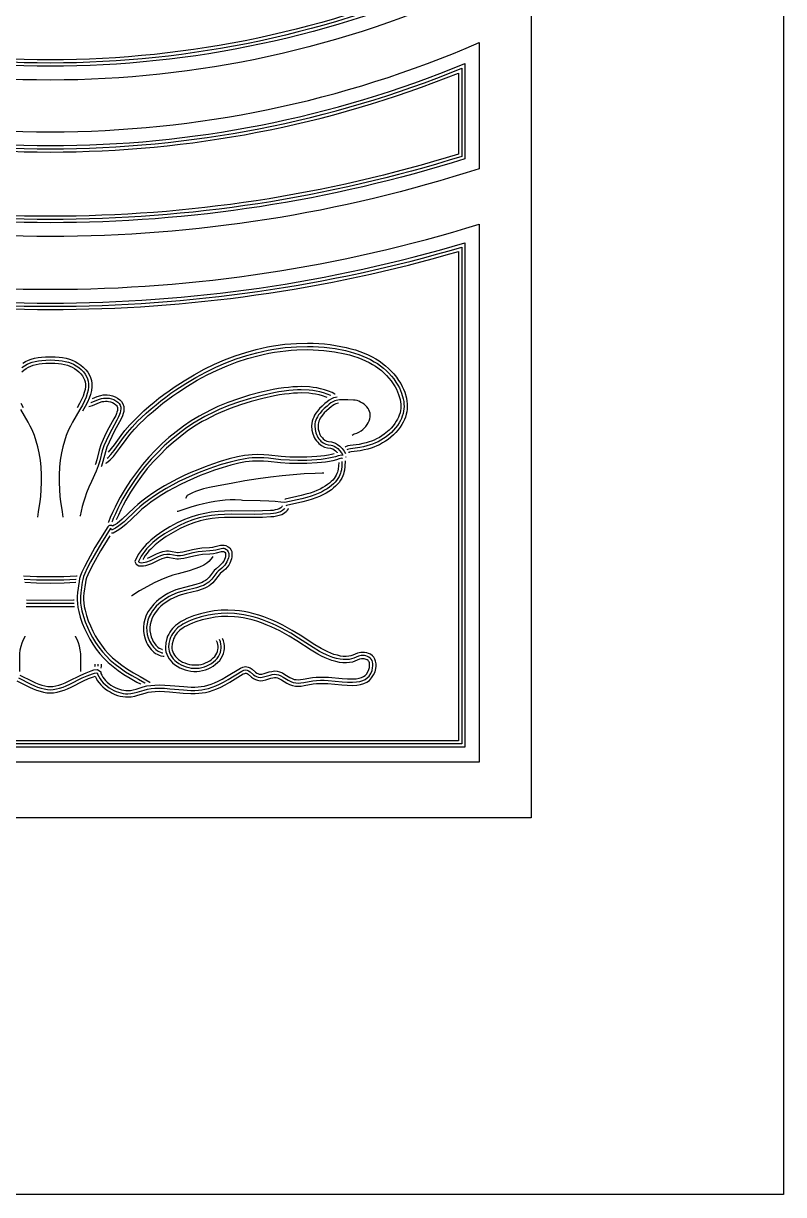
# Model space of a CAD drawing. Header units: millimetres. Extents: x 0 to 915, y 0 to 2130.
# Drawn here: x 441 to 915, y 0 to 731 of the extents above; entities that cross this region are included whole.
import ezdxf

# ---------------------------------------------------------------- set-up
doc = ezdxf.new("R2010")
doc.units = ezdxf.units.MM
doc.layers.add('CUT', color=1, linetype='CONTINUOUS')
doc.layers.add('ENGRAVE', color=5, linetype='CONTINUOUS')

msp = doc.modelspace()

# ---------------------------------------------------------------- linework, layer by layer
at = {"layer": 'CUT'}
msp.add_lwpolyline([(0, 2130.15), (915.15, 2130.15), (915.15, 0), (0, 0)], close=True, dxfattribs=at)
at = {"layer": 'ENGRAVE'}
msp.add_line((641.899, 460.447), (641.819, 459.935), dxfattribs=at)
msp.add_lwpolyline([(157.575, 1895.075), (757.575, 1895.075), (757.575, 235.075), (157.575, 235.075)], close=True, dxfattribs=at)
for points in [[(190.006, 1859.98), (725.144, 1859.98), (725.144, 754.361, -0.2196524), (190.006, 754.361)], [(198.806, 1850.55), (716.344, 1850.55), (716.344, 759.828, -0.2149113), (198.806, 759.828)], [(200.806, 1848.55), (714.344, 1848.55), (714.344, 761.122, -0.2138353), (200.806, 761.122)], [(202.806, 1846.55), (712.344, 1846.55), (712.344, 762.419, -0.2127538), (202.806, 762.419)], [(190.006, 718.969, 0.2080892), (725.144, 718.969), (725.144, 640.226, -0.1579965), (190.006, 640.226)], [(198.806, 705.874, 0.1979023), (716.344, 705.874), (716.344, 646.459, -0.1541538), (198.806, 646.459)], [(200.806, 702.894, 0.1956277), (714.344, 702.894), (714.344, 647.926, -0.1532789), (200.806, 647.926)], [(202.806, 699.928, 0.1933723), (712.344, 699.928), (712.344, 649.396, -0.1524007), (202.806, 649.396)], [(190.006, 605.667, 0.1519425), (725.144, 605.667), (725.144, 269.814), (190.006, 269.814)], [(198.806, 593.977, 0.1452692), (716.344, 593.977), (716.344, 279.275), (198.806, 279.275)], [(200.806, 591.301, 0.143769), (714.344, 591.301), (714.344, 281.275), (200.806, 281.275)], [(202.806, 588.633, 0.1422774), (712.344, 588.633), (712.344, 283.275), (202.806, 283.275)]]:
    msp.add_lwpolyline(points, format="xyb", close=True, dxfattribs=at)
for points in [[(492.218, 456.542), (492.735, 456.715), (494.946, 458.557), (496.904, 460.624), (498.91, 463.052), (500.78, 465.546), (504.953, 471.347), (507.234, 474.421), (510.095, 477.677), (513.508, 481.191), (515.912, 483.595), (518.707, 486.19), (521.72, 488.801), (524.842, 491.42), (527.859, 493.833), (530.881, 496.15), (534.004, 498.467), (537.096, 500.662), (543.137, 504.488), (549.276, 508.211), (555.503, 511.526), (561.636, 514.542), (567.851, 517.249), (574.272, 519.656), (580.69, 521.762), (587.014, 523.469), (590.434, 524.273), (593.933, 525.073), (597.411, 525.669), (604.446, 526.674), (607.923, 526.972), (611.324, 527.173), (618.151, 527.373), (621.519, 527.274), (624.846, 527.073), (628.247, 526.873), (631.613, 526.476), (634.902, 525.978), (641.293, 524.78), (644.177, 523.984), (646.86, 523.289), (649.385, 522.415), (651.87, 521.421), (654.25, 520.429), (656.464, 519.37), (658.62, 518.096), (660.567, 516.928), (664.258, 514.208), (665.901, 512.662), (667.46, 511.2), (668.904, 509.564), (670.336, 507.846), (671.599, 505.902), (672.77, 504.146), (673.603, 502.572), (674.276, 501.033), (674.94, 499.421), (675.899, 496.161), (676.163, 494.754), (676.257, 493.245), (676.35, 491.853), (676.262, 490.629), (676.078, 489.242), (675.808, 487.985), (675.339, 486.484), (674.885, 485.211), (674.252, 483.945), (673.5, 482.63), (672.546, 481.199), (671.502, 479.775), (670.256, 478.337), (669.052, 477.041), (665.969, 474.536), (664.444, 473.488), (662.898, 472.521), (661.195, 471.575), (659.675, 470.91), (658.047, 470.24), (656.501, 469.757), (654.635, 469.167), (652.589, 468.68), (650.357, 468.195), (644.71, 467.489), (643.222, 467.241), (641.802, 466.65), (641.472, 466.518)], [(492.99, 459.53), (493.575, 460.018), (495.406, 461.95), (497.338, 464.289), (499.168, 466.73), (503.338, 472.527), (505.677, 475.679), (508.626, 479.035), (512.083, 482.595), (514.524, 485.035), (517.372, 487.679), (520.422, 490.323), (523.575, 492.967), (526.626, 495.408), (529.677, 497.747), (532.829, 500.086), (535.982, 502.323), (542.083, 506.188), (548.287, 509.95), (554.592, 513.306), (560.795, 516.357), (567.1, 519.103), (573.609, 521.544), (580.117, 523.679), (586.524, 525.408), (589.982, 526.222), (593.541, 527.035), (597.1, 527.645), (604.219, 528.662), (607.778, 528.967), (611.236, 529.171), (618.151, 529.374), (621.609, 529.272), (624.965, 529.069), (628.422, 528.866), (631.88, 528.459), (635.236, 527.95), (641.744, 526.73), (644.694, 525.917), (647.439, 525.205), (650.083, 524.289), (652.626, 523.272), (655.067, 522.256), (657.406, 521.137), (659.643, 519.815), (661.677, 518.595), (665.541, 515.747), (667.27, 514.12), (668.897, 512.595), (670.422, 510.866), (671.948, 509.035), (673.27, 507.001), (674.49, 505.171), (675.406, 503.442), (676.117, 501.815), (676.829, 500.086), (677.846, 496.628), (678.151, 495.001), (678.253, 493.374), (678.355, 491.849), (678.253, 490.425), (678.05, 488.9), (677.744, 487.476), (677.236, 485.849), (676.728, 484.425), (676.016, 483.001), (675.202, 481.578), (674.185, 480.052), (673.067, 478.527), (671.744, 477.001), (670.422, 475.578), (667.168, 472.933), (665.541, 471.815), (663.914, 470.798), (662.083, 469.781), (660.456, 469.069), (658.728, 468.357), (657.1, 467.849), (655.168, 467.239), (653.033, 466.73), (650.694, 466.222), (644.999, 465.51), (643.778, 465.306), (642.965, 464.967), (642.673, 464.846)], [(493.973, 463.356), (495.766, 465.527), (497.556, 467.914), (501.723, 473.707), (504.12, 476.937), (507.156, 480.393), (510.659, 483.998), (513.136, 486.476), (516.036, 489.168), (519.125, 491.845), (522.308, 494.515), (525.393, 496.983), (528.472, 499.344), (531.655, 501.705), (534.867, 503.985), (541.03, 507.888), (547.298, 511.69), (553.681, 515.087), (559.954, 518.172), (566.35, 520.957), (572.946, 523.431), (579.545, 525.596), (586.034, 527.347), (589.53, 528.17), (593.149, 528.997), (596.79, 529.621), (603.992, 530.65), (607.634, 530.962), (611.148, 531.169), (618.151, 531.375), (621.699, 531.271), (625.084, 531.066), (628.598, 530.859), (632.147, 530.441), (635.57, 529.923), (642.196, 528.68), (645.211, 527.849), (648.018, 527.121), (650.782, 526.164), (653.382, 525.124), (655.883, 524.082), (658.347, 522.903), (660.666, 521.533), (662.787, 520.261), (666.824, 517.286), (668.639, 515.578), (670.334, 513.989), (671.941, 512.168), (673.56, 510.225), (674.94, 508.101), (676.21, 506.196), (677.208, 504.312), (677.958, 502.597), (678.718, 500.751), (679.793, 497.096), (680.14, 495.249), (680.249, 493.503), (680.359, 491.844), (680.244, 490.221), (680.022, 488.557), (679.681, 486.967), (679.133, 485.214), (678.57, 483.639), (677.78, 482.057), (676.904, 480.525), (675.824, 478.905), (674.631, 477.278), (673.233, 475.666), (671.793, 474.114), (668.367, 471.331), (666.638, 470.142), (664.93, 469.075), (662.972, 467.987), (661.238, 467.228), (659.408, 466.474), (657.7, 465.941), (655.702, 465.31), (653.477, 464.78), (651.031, 464.248), (645.287, 463.53), (644.335, 463.372), (643.995, 463.23), (643.713, 463.112)], [(439.778, 516.154), (441.406, 517.272), (443.033, 518.188), (444.66, 518.9), (446.287, 519.51), (448.219, 520.018), (450.253, 520.425), (452.287, 520.628), (454.728, 520.832), (457.575, 520.933), (460.422, 520.832), (462.863, 520.628), (464.897, 520.425), (466.931, 520.018), (468.863, 519.51), (470.49, 518.9), (472.117, 518.188), (473.744, 517.272), (475.372, 516.154), (476.795, 514.933), (478.219, 513.51), (479.236, 512.086), (480.151, 510.561), (480.761, 509.137), (481.27, 507.713), (481.473, 505.984), (481.473, 504.154), (481.27, 502.12), (480.66, 499.984), (479.948, 497.645), (478.931, 495.306), (477.609, 492.764), (475.982, 489.917), (471.406, 482.086), (470.083, 479.645), (468.965, 477.205), (467.541, 473.747), (466.422, 470.188), (465.406, 466.628), (464.592, 462.866), (463.778, 458.391), (463.372, 453.917), (463.067, 449.239), (463.067, 444.459), (463.27, 440.086), (463.575, 435.611), (463.982, 432.561), (464.999, 426.052), (465.304, 422.798)], [(440.347, 518.972), (442.139, 519.98), (443.907, 520.753), (445.68, 521.418), (447.768, 521.968), (449.957, 522.405), (452.104, 522.62), (454.609, 522.829), (457.575, 522.935), (460.541, 522.829), (463.046, 522.62), (465.193, 522.405), (467.382, 521.968), (469.47, 521.418), (471.243, 520.753), (473.011, 519.98), (474.803, 518.972), (476.592, 517.742), (478.155, 516.402), (479.75, 514.807), (480.91, 513.184), (481.936, 511.473), (482.624, 509.868), (483.23, 508.172), (483.473, 506.102), (483.473, 504.054), (483.242, 501.743), (482.578, 499.418), (481.828, 496.953), (480.737, 494.445), (479.365, 491.806), (477.718, 488.924)], [(439.715, 513.465), (440.999, 514.566), (442.464, 515.573), (443.926, 516.396), (445.412, 517.046), (446.894, 517.601), (448.67, 518.069), (450.549, 518.445), (452.469, 518.637), (454.846, 518.835), (457.575, 518.932), (460.304, 518.835), (462.681, 518.637), (464.601, 518.445), (466.48, 518.069), (468.256, 517.601), (469.738, 517.046), (471.224, 516.396), (472.686, 515.573), (474.151, 514.566), (475.435, 513.465), (476.688, 512.213), (477.562, 510.989), (478.366, 509.648), (478.899, 508.406), (479.31, 507.254), (479.473, 505.867), (479.473, 504.254), (479.298, 502.497), (478.741, 500.55), (478.068, 498.338), (477.124, 496.167), (475.853, 493.722), (474.245, 490.909)], [(482.843, 494.298), (483.1, 494.391), (487.575, 496.222), (489.507, 496.832), (490.728, 497.035), (491.948, 497.137), (493.067, 497.137), (494.287, 497.035), (495.711, 496.628), (497.134, 496.12), (498.456, 495.408), (499.677, 494.493), (500.49, 493.679), (501.1, 492.662), (501.507, 491.442), (501.507, 490.323), (501.406, 489.103), (501.1, 487.883), (500.795, 486.764), (500.185, 485.442), (499.067, 483.306), (495.914, 477.51), (494.083, 474.052), (492.456, 470.493), (491.033, 467.239), (490.016, 464.086), (488.49, 457.984), (487.473, 454.832), (486.151, 451.476), (483.202, 444.967), (481.575, 441.408), (480.253, 438.052), (479.033, 434.696), (478.219, 432.154), (477.507, 429.51), (476.795, 426.561), (476.287, 423.611), (476.083, 423.408)], [(483.883, 496.872), (486.894, 498.104), (489.039, 498.781), (490.48, 499.021), (491.865, 499.137), (493.15, 499.137), (494.648, 499.012), (496.322, 498.534), (497.949, 497.953), (499.536, 497.098), (500.99, 496.008), (502.079, 494.919), (502.928, 493.503), (503.507, 491.767), (503.507, 490.24), (503.385, 488.775), (503.036, 487.377), (502.681, 486.077), (501.98, 484.558), (500.831, 482.365), (497.676, 476.564), (495.878, 473.168), (494.282, 469.676), (492.905, 466.529), (491.94, 463.536), (490.414, 457.434), (489.525, 454.677), (489.377, 454.218)], [(635.3, 499.532), (635.182, 499.603), (633.419, 500.485), (631.075, 501.444), (628.713, 502.303), (626.243, 502.947), (623.801, 503.478), (621.683, 503.796), (619.238, 504.115), (614.183, 504.325), (611.766, 504.22), (608.949, 504.116), (606.239, 503.803), (603.25, 503.494), (599.914, 502.973), (596.597, 502.351), (589.214, 500.71), (581.915, 498.86), (574.908, 496.695), (568.309, 494.324), (562.137, 491.752), (559.113, 490.397), (553.15, 487.312), (550.448, 485.857), (545.481, 482.857), (540.718, 479.647), (536.069, 476.135), (531.638, 472.528), (527.29, 468.697), (522.956, 464.363), (519.043, 460.244), (515.007, 455.587), (511.291, 450.736), (507.586, 445.591), (504.282, 440.53), (501.192, 435.277), (499.424, 432.053), (497.972, 429.047), (496.441, 425.781), (494.99, 422.67), (493.786, 419.586), (493.701, 419.369)], [(632.678, 498.619), (632.592, 498.662), (630.355, 499.578), (628.117, 500.391), (625.778, 501.001), (623.439, 501.51), (621.406, 501.815), (619.067, 502.12), (614.185, 502.323), (611.846, 502.222), (609.1, 502.12), (606.456, 501.815), (603.507, 501.51), (600.253, 501.001), (596.999, 500.391), (589.677, 498.764), (582.456, 496.933), (575.541, 494.798), (569.033, 492.459), (562.931, 489.917), (559.982, 488.595), (554.083, 485.544), (551.439, 484.12), (546.558, 481.171), (541.88, 478.018), (537.304, 474.561), (532.931, 471.001), (528.66, 467.239), (524.389, 462.967), (520.524, 458.9), (516.558, 454.323), (512.897, 449.544), (509.236, 444.459), (505.982, 439.476), (502.931, 434.289), (501.202, 431.137), (499.778, 428.188), (498.253, 424.933), (496.829, 421.883), (496.106, 420.03), (495.936, 419.595)], [(630.441, 497.381), (629.634, 497.711), (627.522, 498.48), (625.313, 499.056), (623.078, 499.542), (621.128, 499.834), (618.895, 500.125), (614.187, 500.322), (611.927, 500.223), (609.252, 500.124), (606.674, 499.827), (603.765, 499.526), (600.592, 499.03), (597.4, 498.432), (590.139, 496.818), (582.998, 495.007), (576.175, 492.9), (569.756, 490.594), (563.725, 488.081), (560.851, 486.792), (555.017, 483.775), (552.431, 482.382), (547.635, 479.485), (543.043, 476.39), (538.538, 472.987), (534.224, 469.475), (530.029, 465.78), (525.821, 461.571), (522.006, 457.555), (518.109, 453.059), (514.503, 448.351), (510.886, 443.327), (507.682, 438.421), (504.67, 433.301), (502.981, 430.221), (501.584, 427.329), (500.065, 424.086), (498.643, 421.029)], [(636.531, 497.767), (635.545, 497.548), (634.328, 497.183), (632.994, 496.577), (631.599, 495.763), (630.339, 494.847), (628.921, 493.646), (627.158, 491.988), (625.656, 490.593), (624.319, 489.033), (623.319, 487.699), (622.49, 486.397), (621.939, 485.185), (621.359, 484.024), (620.979, 482.631), (620.742, 481.332), (620.619, 479.849), (620.85, 477.08), (621.409, 474.844), (621.764, 473.661), (622.258, 472.548), (622.849, 471.485), (623.614, 470.337), (624.412, 469.54), (625.107, 468.729), (626.746, 467.468), (628.711, 466.485), (630.481, 465.98), (632.446, 465.773), (633.023, 465.629), (633.863, 465.323), (634.627, 464.865), (635.616, 464.123), (636.535, 463.12), (636.672, 462.933)], [(449.846, 422.798), (450.151, 426.052), (451.168, 432.561), (451.575, 435.611), (451.88, 440.086), (452.083, 444.459), (452.083, 449.239), (451.778, 453.917), (451.372, 458.391), (450.558, 462.866), (449.744, 466.628), (448.728, 470.188), (447.609, 473.747), (446.185, 477.205), (445.067, 479.645), (443.744, 482.086), (439.168, 489.917)], [(440.905, 490.909), (439.297, 493.722)], [(645.914, 473.95), (647.236, 474.764), (648.761, 475.171), (650.083, 475.781), (651.507, 476.696), (652.626, 477.51), (653.643, 478.425), (654.558, 479.442), (655.372, 480.561), (655.982, 481.679), (656.49, 482.9), (656.897, 484.12), (657.1, 485.34), (657.202, 486.561), (657.1, 487.679), (656.795, 488.696), (656.389, 489.713), (655.88, 490.628), (655.168, 491.544), (654.253, 492.459), (653.338, 493.272), (652.321, 493.984), (651.202, 494.595), (650.083, 495.103), (648.965, 495.51), (647.846, 495.713), (646.728, 495.815), (643.27, 495.917), (638.999, 496.018), (637.982, 496.018), (636.965, 495.815), (636.05, 495.611), (635.033, 495.306), (633.914, 494.798), (632.694, 494.086), (631.575, 493.272), (630.253, 492.154), (628.524, 490.527), (627.1, 489.205), (625.88, 487.781), (624.965, 486.561), (624.253, 485.442), (623.744, 484.323), (623.236, 483.306), (622.931, 482.188), (622.728, 481.069), (622.626, 479.849), (622.829, 477.408), (623.338, 475.374), (623.643, 474.357), (624.05, 473.442), (624.558, 472.527), (625.168, 471.611), (625.88, 470.9), (626.49, 470.188), (627.812, 469.171), (629.439, 468.357), (630.863, 467.95), (632.795, 467.747), (633.609, 467.544), (634.728, 467.137), (635.744, 466.527), (636.965, 465.611), (638.083, 464.391), (639.202, 462.866), (640.117, 461.442), (639.507, 461.544), (637.27, 461.035), (635.541, 460.425), (633.507, 459.917), (631.473, 459.51), (629.033, 459.103), (626.694, 458.798), (623.948, 458.595), (617.643, 458.188), (611.948, 458.188), (606.863, 458.289), (601.473, 458.595), (593.744, 459.51), (590.795, 459.713), (587.134, 459.815), (583.575, 459.713), (581.439, 459.51), (579.1, 459.205), (574.728, 458.391), (569.744, 457.171), (564.253, 455.544), (559.473, 453.917), (554.897, 452.289), (550.422, 450.561), (546.05, 448.73), (541.88, 446.9), (537.812, 444.967), (529.88, 440.696), (526.117, 438.357), (522.558, 436.018), (519.1, 433.679), (515.948, 431.239), (513.406, 429.205), (511.168, 427.171), (503.643, 419.95), (500.389, 417.306), (498.355, 415.984), (496.219, 414.866), (495.914, 414.866), (495.711, 414.967), (495.507, 415.476), (495.202, 415.679), (494.999, 415.476), (489.609, 406.832), (487.168, 402.764), (482.694, 394.832), (480.66, 390.866), (479.134, 387.611), (478.321, 385.679), (477.812, 383.95), (477.507, 382.222), (476.592, 375.611), (476.389, 373.272), (476.389, 371.137), (476.49, 369.103), (476.795, 366.662), (477.304, 364.323), (478.219, 360.866), (479.338, 357.408), (480.761, 354.154), (482.287, 350.798), (483.914, 347.645), (485.846, 344.595), (487.88, 341.645), (490.117, 338.798), (492.456, 336.154), (494.999, 333.611), (497.948, 331.069), (501.1, 328.73), (504.558, 326.289), (508.422, 323.95), (512.592, 321.611), (516.497, 319.415), (516.812, 319.238)], [(481.635, 491.859), (482.543, 492.06), (483.821, 492.525), (488.256, 494.339), (489.975, 494.882), (490.975, 495.049), (492.031, 495.137), (492.983, 495.137), (493.926, 495.058), (495.099, 494.723), (496.319, 494.287), (497.376, 493.718), (498.363, 492.978), (498.902, 492.439), (499.272, 491.822), (499.507, 491.117), (499.507, 490.407), (499.426, 489.431), (499.165, 488.388), (498.91, 487.451), (498.39, 486.326), (497.302, 484.248), (494.152, 478.455), (492.289, 474.937), (490.631, 471.309), (489.16, 467.948), (488.092, 464.636), (486.566, 458.534), (485.712, 455.887), (485.57, 455.446)], [(637.399, 493.862), (636.555, 493.675), (635.737, 493.43), (634.834, 493.019), (633.788, 492.409), (632.811, 491.698), (631.585, 490.661), (629.89, 489.066), (628.545, 487.817), (627.441, 486.529), (626.611, 485.422), (626.016, 484.487), (625.55, 483.462), (625.113, 482.589), (624.883, 481.745), (624.713, 480.807), (624.633, 479.849), (624.809, 477.736), (625.267, 475.904), (625.522, 475.053), (625.841, 474.336), (626.267, 473.569), (626.722, 472.886), (627.349, 472.259), (627.874, 471.647), (628.879, 470.873), (630.168, 470.229), (631.245, 469.921), (633.144, 469.721), (634.195, 469.459), (635.592, 468.951), (636.862, 468.189), (638.314, 467.1), (639.632, 465.662), (640.851, 463.999), (641.8, 462.523), (641.841, 462.437)], [(634.626, 462.258), (633.068, 461.868), (631.113, 461.477), (628.739, 461.082), (626.49, 460.788), (623.81, 460.59), (617.578, 460.188), (611.968, 460.188), (606.94, 460.288), (601.648, 460.588), (593.931, 461.502), (590.892, 461.711), (587.134, 461.816), (583.451, 461.71), (581.215, 461.497), (578.788, 461.181), (574.306, 460.347), (569.222, 459.102), (563.646, 457.45), (558.816, 455.805), (554.201, 454.165), (549.676, 452.416), (545.261, 450.568), (541.049, 448.719), (536.909, 446.752), (528.877, 442.428), (525.04, 440.042), (521.449, 437.682), (517.927, 435.3), (514.711, 432.81), (512.107, 430.727), (509.803, 428.633), (502.318, 421.451), (499.21, 418.925), (497.343, 417.712), (496.446, 417.242), (496.312, 417.343), (495.905, 417.552), (495.462, 417.662), (495.005, 417.67), (494.559, 417.573), (494.146, 417.377), (493.788, 417.093), (493.423, 416.728), (487.903, 407.875), (485.439, 403.77), (480.932, 395.78), (478.864, 391.747), (477.307, 388.424), (476.434, 386.352), (475.862, 384.408), (475.531, 382.533), (474.604, 375.835), (474.389, 373.359), (474.389, 371.087), (474.496, 368.929), (474.822, 366.325), (475.359, 363.855), (476.3, 360.302), (477.465, 356.698), (478.935, 353.339), (480.487, 349.925), (482.177, 346.65), (484.178, 343.491), (486.269, 340.459), (488.581, 337.516), (490.999, 334.783), (493.637, 332.145), (496.697, 329.506), (499.928, 327.11), (503.462, 324.615), (507.415, 322.222), (511.612, 319.868), (513.76, 318.66), (514.117, 318.459)], [(639.885, 459.466), (639.789, 459.469), (639.567, 459.506), (637.826, 459.111), (636.118, 458.508), (633.946, 457.965), (631.834, 457.542), (629.326, 457.124), (626.897, 456.807), (624.086, 456.599), (617.707, 456.188), (611.928, 456.188), (606.787, 456.291), (601.299, 456.601), (593.558, 457.518), (590.699, 457.715), (587.135, 457.814), (583.699, 457.716), (581.664, 457.522), (579.413, 457.228), (575.149, 456.435), (570.267, 455.24), (564.86, 453.637), (560.131, 452.028), (555.593, 450.414), (551.169, 448.705), (546.838, 446.892), (542.711, 445.08), (538.716, 443.183), (530.883, 438.965), (527.195, 436.672), (523.668, 434.354), (520.274, 432.059), (517.185, 429.667), (514.704, 427.682), (512.533, 425.709), (504.968, 418.45), (501.567, 415.687), (499.366, 414.256), (496.711, 412.866), (495.865, 412.866), (495.716, 412.866)], [(639.587, 457.47), (639.406, 454.628), (639.202, 452.391), (638.897, 451.171), (638.592, 450.154), (638.287, 449.239), (637.778, 448.12), (637.067, 446.9), (636.253, 445.679), (635.236, 444.561), (634.219, 443.544), (633.1, 442.527), (631.778, 441.51), (630.253, 440.493), (628.728, 439.578), (626.795, 438.459), (624.761, 437.544), (622.626, 436.73), (620.389, 435.917), (617.643, 435.103), (614.592, 434.289), (604.016, 431.849), (601.473, 432.154), (597.812, 432.561), (593.948, 432.764), (588.558, 432.967), (577.575, 433.171), (577.473, 433.272), (576.761, 433.374), (572.999, 433.578), (569.744, 433.578), (566.592, 433.374), (563.439, 433.069), (560.185, 432.561), (556.829, 431.95), (553.27, 431.137), (549.711, 430.222), (545.948, 429.205), (537.253, 426.403), (536.795, 426.256)], [(637.547, 456.902), (637.411, 454.783), (637.224, 452.726), (636.968, 451.701), (636.685, 450.758), (636.423, 449.971), (636, 449.04), (635.369, 447.959), (634.672, 446.914), (633.788, 445.941), (632.839, 444.992), (631.816, 444.062), (630.613, 443.136), (629.183, 442.183), (627.712, 441.301), (625.882, 440.241), (623.994, 439.392), (621.928, 438.604), (619.762, 437.817), (617.101, 437.028), (614.109, 436.231), (604.045, 433.908), (603.878, 433.87)], [(641.622, 457.954), (641.4, 454.474), (641.18, 452.056), (640.826, 450.641), (640.499, 449.55), (640.151, 448.507), (639.557, 447.2), (638.764, 445.84), (637.834, 444.445), (636.684, 443.18), (635.6, 442.096), (634.385, 440.992), (632.944, 439.883), (631.323, 438.802), (629.743, 437.855), (627.709, 436.677), (625.528, 435.696), (623.324, 434.856), (621.015, 434.016), (618.185, 433.178), (615.075, 432.348), (604.948, 430.011), (604.465, 429.9)], [(628.321, 450.154), (627.304, 450.154), (622.931, 450.052), (615.914, 449.747), (609.1, 449.239), (602.185, 448.628), (594.965, 447.713), (587.338, 446.696), (578.999, 445.374), (570.355, 443.849), (562.321, 442.323), (556.931, 441.306), (553.27, 440.391), (550.117, 439.476), (548.185, 438.764), (546.355, 438.052), (544.626, 437.137), (542.999, 436.323), (541.88, 434.493)], [(602.475, 429.901), (602.255, 429.591), (602.037, 429.285), (601.848, 428.971), (601.336, 428.516), (600.353, 427.986), (599.196, 427.573), (597.915, 427.299), (596.539, 427.024), (594.948, 426.93), (589.901, 426.627), (585.188, 426.527), (570.746, 426.629), (566.212, 426.526), (562.273, 426.318), (557.974, 425.899), (554.001, 425.167), (550, 424.325), (545.9, 422.958), (541.319, 421.292), (536.809, 419.195), (532.239, 416.702), (527.775, 414.003), (523.695, 411.178), (520.328, 408.442), (518.757, 406.976), (517.38, 405.705), (516.051, 404.266), (514.87, 402.762), (513.603, 401.072), (512.486, 399.397), (510.356, 395.137), (511.156, 393.536), (512.821, 392.495), (514.279, 392.313), (515.789, 392.439), (517.19, 392.672), (518.486, 393.026), (520.901, 393.904), (525.522, 396.163), (527.347, 396.932), (528.856, 397.464), (530.351, 397.713), (531.193, 397.713), (531.929, 397.631), (536.513, 396.798), (537.59, 396.798), (538.921, 396.909), (540.913, 397.13), (547.116, 398.681), (550.258, 399.368), (552.446, 399.654), (557.191, 399.956), (559.437, 400.17), (561.314, 400.502), (564.486, 401.295), (565.361, 401.374), (565.715, 401.374), (565.97, 401.252), (566.363, 401.017), (566.486, 400.918), (566.828, 400.347), (566.892, 400.188), (566.931, 399.954), (566.931, 398.509), (566.806, 397.945), (565.989, 395.768), (565.524, 394.915), (564.959, 394.188), (564.065, 393.205), (563.24, 392.472), (561.003, 390.539), (559.926, 389.583), (556.805, 385.42), (556.117, 384.647), (555.134, 383.753), (554.412, 383.191), (553.196, 382.537), (552.309, 382.005), (551.102, 381.574), (548.351, 380.689), (541.362, 378.967), (538.161, 378.038), (536.003, 377.391), (532.591, 375.898), (530.879, 375.042), (528.916, 373.952), (525.264, 371.373), (523.842, 370.06), (522.199, 368.528), (519.819, 365.498), (518.711, 363.836), (517.47, 361.58), (516.565, 358.977), (516.013, 356.551), (515.671, 354.153), (515.785, 351.421), (516.12, 349.186), (516.686, 346.919), (517.685, 344.479), (518.261, 343.326), (518.969, 342.147), (520.44, 340.223), (521.402, 339.262), (522.208, 338.57), (523.317, 337.708), (524.341, 337.196), (525.555, 336.644), (526.614, 336.247), (528.08, 336.003), (528.47, 335.959), (528.647, 335.94)], [(603.649, 428.085), (603.406, 427.679), (602.49, 426.866), (601.168, 426.154), (599.744, 425.645), (598.321, 425.34), (596.795, 425.035), (595.067, 424.933), (589.982, 424.628), (585.202, 424.527), (570.761, 424.628), (566.287, 424.527), (562.422, 424.323), (558.253, 423.917), (554.389, 423.205), (550.524, 422.391), (546.558, 421.069), (542.083, 419.442), (537.711, 417.408), (533.236, 414.967), (528.863, 412.323), (524.897, 409.578), (521.643, 406.933), (520.117, 405.51), (518.795, 404.289), (517.575, 402.967), (516.456, 401.544), (515.236, 399.917), (514.219, 398.391), (512.592, 395.137), (512.694, 394.933), (513.507, 394.425), (514.321, 394.323), (515.541, 394.425), (516.761, 394.628), (517.88, 394.933), (520.117, 395.747), (524.694, 397.984), (526.626, 398.798), (528.355, 399.408), (530.185, 399.713), (531.304, 399.713), (532.219, 399.611), (536.694, 398.798), (537.507, 398.798), (538.728, 398.9), (540.558, 399.103), (546.66, 400.628), (549.914, 401.34), (552.253, 401.645), (557.033, 401.95), (559.168, 402.154), (560.897, 402.459), (564.151, 403.272), (565.27, 403.374), (565.88, 403.374), (566.49, 403.272), (567.507, 402.662), (568.016, 402.256), (568.626, 401.239), (568.829, 400.73), (568.931, 400.12), (568.931, 398.289), (568.728, 397.374), (567.812, 394.933), (567.202, 393.815), (566.49, 392.9), (565.473, 391.781), (564.558, 390.967), (562.321, 389.035), (561.406, 388.222), (558.355, 384.154), (557.541, 383.239), (556.422, 382.222), (555.507, 381.51), (554.185, 380.798), (553.168, 380.188), (551.744, 379.679), (548.897, 378.764), (541.88, 377.035), (538.728, 376.12), (536.694, 375.51), (533.439, 374.086), (531.812, 373.272), (529.982, 372.256), (526.524, 369.815), (525.202, 368.595), (523.677, 367.171), (521.439, 364.323), (520.422, 362.798), (519.304, 360.764), (518.49, 358.425), (517.982, 356.188), (517.677, 354.052), (517.778, 351.611), (518.083, 349.578), (518.592, 347.544), (519.507, 345.306), (520.016, 344.289), (520.626, 343.272), (521.948, 341.544), (522.761, 340.73), (523.473, 340.12), (524.389, 339.408), (525.202, 339.001), (526.321, 338.493), (527.134, 338.188), (527.541, 338.12), (527.885, 338.063)], [(606.114, 428.238), (605.964, 427.902), (605.384, 427.09), (604.963, 426.388), (603.644, 425.216), (601.983, 424.321), (600.293, 423.717), (598.726, 423.382), (597.051, 423.047), (595.185, 422.937), (590.063, 422.63), (585.216, 422.527), (570.777, 422.628), (566.362, 422.528), (562.572, 422.328), (558.532, 421.934), (554.776, 421.242), (551.048, 420.458), (547.216, 419.18), (542.848, 417.592), (538.612, 415.622), (534.233, 413.233), (529.951, 410.644), (526.099, 407.977), (522.957, 405.425), (521.478, 404.044), (520.211, 402.874), (519.099, 401.669), (518.043, 400.326), (516.869, 398.761), (515.952, 397.385), (515.573, 396.627), (515.475, 396.432)], [(494.672, 411.172), (491.315, 405.788), (488.897, 401.758), (484.455, 393.884), (482.456, 389.985), (480.962, 386.799), (480.208, 385.007), (479.762, 383.493), (479.483, 381.911), (478.58, 375.388), (478.389, 373.186), (478.389, 371.187), (478.484, 369.277), (478.769, 366.999), (479.249, 364.792), (480.139, 361.43), (481.21, 358.118), (482.588, 354.968), (484.087, 351.671), (485.651, 348.641), (487.515, 345.698), (489.491, 342.832), (491.654, 340.079), (493.914, 337.525), (496.361, 335.078), (499.198, 332.632), (502.273, 330.35), (505.654, 327.964), (509.43, 325.679), (513.571, 323.355), (519.736, 319.888), (519.955, 319.764)], [(518.208, 397.181), (519.334, 397.59), (523.866, 399.806), (525.904, 400.664), (527.854, 401.352), (530.02, 401.713), (531.415, 401.713), (532.509, 401.592), (536.874, 400.798), (537.424, 400.798), (538.534, 400.89), (540.203, 401.076), (546.203, 402.576), (549.57, 403.312), (552.06, 403.637), (556.874, 403.944), (558.899, 404.137), (560.48, 404.416), (563.816, 405.25), (565.179, 405.374), (566.046, 405.374), (567.194, 405.183), (568.652, 404.308), (569.546, 403.593), (570.423, 402.13), (570.766, 401.272), (570.931, 400.285), (570.931, 398.07), (570.649, 396.803), (569.636, 394.099), (568.88, 392.715), (568.022, 391.611), (566.882, 390.357), (565.876, 389.463), (563.639, 387.531), (562.885, 386.861), (559.905, 382.887), (558.965, 381.83), (557.711, 380.69), (556.603, 379.828), (555.174, 379.059), (554.027, 378.371), (552.387, 377.785), (549.443, 376.839), (542.398, 375.103), (539.294, 374.202), (537.384, 373.629), (534.288, 372.274), (532.746, 371.503), (531.047, 370.559), (527.784, 368.256), (526.563, 367.129), (525.154, 365.814), (523.06, 363.149), (522.134, 361.759), (521.137, 359.948), (520.416, 357.873), (519.95, 355.824), (519.683, 353.951), (519.772, 351.802), (520.047, 349.969), (520.497, 348.168), (521.33, 346.133), (521.77, 345.253), (522.283, 344.398), (523.456, 342.864), (524.121, 342.199), (524.739, 341.669), (525.46, 341.108), (526.063, 340.807), (527.087, 340.342), (527.371, 340.235), (527.523, 340.178)], [(558.926, 398.123), (558.66, 397.679), (557.846, 396.459), (556.524, 395.137), (555.202, 394.018), (553.372, 392.9), (550.728, 391.578), (547.677, 390.459), (544.219, 389.34), (537.304, 387.408), (534.05, 386.493), (530.083, 385.171), (526.524, 383.645), (522.456, 381.815), (518.185, 379.578), (513.202, 376.73), (508.524, 373.578), (508.219, 373.679)], [(440.835, 386.2), (449.099, 385.746), (457.575, 385.645), (466.051, 385.746), (473.993, 386.183), (474.315, 386.2)], [(441.351, 384.169), (449.033, 383.747), (457.575, 383.645), (466.117, 383.747), (473.423, 384.148), (473.799, 384.169)], [(441.681, 382.148), (448.966, 381.748), (457.575, 381.645), (466.184, 381.748), (473.35, 382.141), (473.469, 382.148)], [(442.428, 367.083), (457.575, 367.001), (472.517, 367.082), (472.722, 367.083)], [(442.654, 369.082), (457.575, 369.001), (472.01, 369.079), (472.496, 369.082)], [(442.751, 371.081), (457.575, 371.001), (472.002, 371.079), (472.399, 371.081)], [(436.784, 320.619), (444.51, 316.755), (446.823, 315.704), (448.955, 314.851), (451.254, 314.085), (453.308, 313.652), (455.492, 313.216), (457.575, 313.1), (459.658, 313.216), (461.842, 313.652), (463.896, 314.085), (466.195, 314.851), (468.327, 315.704), (470.64, 316.755), (478.366, 320.619), (481.407, 321.992), (484.483, 323.083), (485.512, 323.451), (485.697, 323.082), (486.117, 322.294), (486.908, 320.826), (488.074, 319.31), (489.178, 318.095), (490.389, 316.884), (491.82, 315.674), (493.169, 314.661), (494.823, 313.669), (496.237, 312.908), (497.918, 312.123), (499.594, 311.565), (501.137, 311.124), (502.797, 310.792), (504.416, 310.561), (506.037, 310.561), (508.065, 310.673), (510.311, 311.122), (512.228, 311.655), (516.709, 312.979), (518.699, 313.547), (520.746, 313.827), (522.987, 314.021), (525.615, 314.119), (528.738, 314.021), (531.941, 313.721), (540.512, 313.007), (545.273, 312.696), (547.869, 312.696), (550.206, 312.909), (552.298, 313.118), (554.454, 313.441), (556.847, 313.985), (559.241, 314.747), (561.573, 315.701), (563.995, 316.754), (566.635, 318.126), (569.539, 319.786), (577.975, 324.908), (578.937, 325.309), (579.476, 325.456), (579.813, 325.389), (580.37, 325.141), (581.043, 324.692), (583.161, 322.877), (584.417, 321.998), (585.543, 321.497), (586.796, 320.996), (588.469, 320.717), (590.202, 320.851), (592.048, 321.312), (595.285, 322.324), (596.45, 322.593), (597.566, 322.752), (598.418, 322.681), (599.426, 322.449), (600.55, 321.967), (601.761, 321.222), (605.091, 319.245), (606.857, 318.362), (608.691, 317.628), (610.524, 317.384), (612.135, 317.269), (614.212, 317.384), (616.06, 317.71), (621.672, 318.712), (623.775, 318.903), (626.125, 319.001), (628.382, 319.001), (630.831, 318.903), (639.455, 318.092), (642.872, 317.885), (646.165, 317.778), (648.888, 317.996), (651.111, 318.33), (653.219, 318.915), (655.049, 319.769), (656.694, 320.908), (658.089, 322.429), (659.266, 324.313), (660.22, 326.339), (660.708, 328.416), (660.829, 329.867), (660.829, 331.336), (660.573, 332.875), (660.143, 334.165), (659.429, 335.307), (658.578, 336.3), (657.408, 337.178), (656.197, 337.716), (655.072, 338.091), (653.739, 338.357), (651.245, 338.357), (649.35, 337.852), (646.264, 336.618), (645.117, 336.265), (643.831, 336.007), (642.197, 335.917), (640.426, 335.917), (638.726, 336.095), (636.737, 336.569), (634.498, 337.153), (632.622, 337.81), (630.687, 338.681), (628.605, 339.672), (626.554, 340.746), (622.568, 343.138), (613.52, 349.034), (608.598, 352.008), (605.604, 353.763), (602.698, 355.32), (599.785, 356.777), (596.989, 358.019), (593.903, 359.356), (590.781, 360.605), (587.719, 361.661), (584.584, 362.497), (581.681, 363.223), (578.626, 363.855), (575.585, 364.274), (572.75, 364.589), (568.343, 364.799), (564.128, 364.694), (559.917, 364.273), (555.615, 363.538), (551.203, 362.488), (547.011, 361.125), (544.797, 360.282), (542.795, 359.439), (540.983, 358.586), (539.327, 357.703), (538.043, 356.847), (536.851, 356.088), (535.663, 355.138), (533.768, 353.243), (532.948, 352.189), (532.144, 351.04), (531.463, 349.792), (530.773, 348.413), (530.297, 346.985), (529.629, 344.312), (529.398, 341.536), (529.522, 340.17), (529.764, 338.721), (530.243, 337.283), (530.831, 335.872), (531.69, 334.399), (532.738, 333.118), (533.889, 331.852), (535.173, 330.802), (536.732, 329.688), (538.364, 328.755), (540.039, 328.085), (541.778, 327.433), (543.471, 326.982), (545.294, 326.64), (547.106, 326.527), (548.959, 326.527), (550.772, 326.64), (552.636, 326.989), (554.449, 327.556), (556.099, 328.216), (557.727, 328.976), (559.242, 329.792), (560.758, 330.958), (561.973, 332.062), (563.265, 333.354), (564.222, 334.789), (565.031, 336.177), (565.661, 337.69), (566.015, 339.339), (566.253, 340.768), (566.253, 342.523), (566.015, 343.952), (565.667, 345.573), (565.244, 346.674), (565.103, 347.041)], [(437.643, 322.425), (445.372, 318.561), (447.609, 317.544), (449.643, 316.73), (451.778, 316.018), (453.711, 315.611), (455.744, 315.205), (457.575, 315.103), (459.406, 315.205), (461.439, 315.611), (463.372, 316.018), (465.507, 316.73), (467.541, 317.544), (469.778, 318.561), (477.507, 322.425), (480.66, 323.849), (483.812, 324.967), (485.236, 325.476), (486.558, 325.679), (487.067, 325.272), (487.067, 324.764), (487.88, 323.239), (488.592, 321.917), (489.609, 320.595), (490.626, 319.476), (491.744, 318.357), (493.067, 317.239), (494.287, 316.323), (495.812, 315.408), (497.134, 314.696), (498.66, 313.984), (500.185, 313.476), (501.609, 313.069), (503.134, 312.764), (504.558, 312.561), (505.982, 312.561), (507.812, 312.662), (509.846, 313.069), (511.677, 313.578), (516.151, 314.9), (518.287, 315.51), (520.524, 315.815), (522.863, 316.018), (525.609, 316.12), (528.863, 316.018), (532.117, 315.713), (540.66, 315.001), (545.338, 314.696), (547.778, 314.696), (550.016, 314.9), (552.05, 315.103), (554.083, 315.408), (556.321, 315.917), (558.558, 316.628), (560.795, 317.544), (563.134, 318.561), (565.677, 319.883), (568.524, 321.51), (577.067, 326.696), (578.287, 327.205), (579.406, 327.51), (580.422, 327.306), (581.338, 326.9), (582.253, 326.289), (584.389, 324.459), (585.406, 323.747), (586.321, 323.34), (587.338, 322.933), (588.558, 322.73), (589.88, 322.832), (591.507, 323.239), (594.761, 324.256), (596.083, 324.561), (597.507, 324.764), (598.728, 324.662), (600.05, 324.357), (601.473, 323.747), (602.795, 322.933), (606.05, 321.001), (607.677, 320.188), (609.202, 319.578), (610.728, 319.374), (612.151, 319.272), (613.982, 319.374), (615.711, 319.679), (621.406, 320.696), (623.643, 320.9), (626.083, 321.001), (628.422, 321.001), (630.965, 320.9), (639.609, 320.086), (642.965, 319.883), (646.117, 319.781), (648.66, 319.984), (650.694, 320.289), (652.524, 320.798), (654.05, 321.51), (655.372, 322.425), (656.49, 323.645), (657.507, 325.272), (658.321, 327.001), (658.728, 328.73), (658.829, 329.95), (658.829, 331.171), (658.626, 332.391), (658.321, 333.306), (657.812, 334.12), (657.202, 334.832), (656.389, 335.442), (655.473, 335.849), (654.558, 336.154), (653.541, 336.357), (651.507, 336.357), (649.982, 335.95), (646.931, 334.73), (645.609, 334.323), (644.083, 334.018), (642.253, 333.917), (640.321, 333.917), (638.389, 334.12), (636.253, 334.628), (633.914, 335.239), (631.88, 335.95), (629.846, 336.866), (627.711, 337.883), (625.575, 339.001), (621.507, 341.442), (612.456, 347.34), (607.575, 350.289), (604.626, 352.018), (601.778, 353.544), (598.931, 354.967), (596.185, 356.188), (593.134, 357.51), (590.083, 358.73), (587.134, 359.747), (584.083, 360.561), (581.236, 361.272), (578.287, 361.883), (575.338, 362.289), (572.592, 362.595), (568.321, 362.798), (564.253, 362.696), (560.185, 362.289), (556.016, 361.578), (551.744, 360.561), (547.677, 359.239), (545.541, 358.425), (543.609, 357.611), (541.88, 356.798), (540.355, 355.984), (539.134, 355.171), (538.016, 354.459), (536.999, 353.645), (535.27, 351.917), (534.558, 351.001), (533.846, 349.984), (533.236, 348.866), (532.626, 347.645), (532.219, 346.425), (531.609, 343.984), (531.406, 341.544), (531.507, 340.425), (531.711, 339.205), (532.117, 337.984), (532.626, 336.764), (533.338, 335.544), (534.253, 334.425), (535.27, 333.306), (536.389, 332.391), (537.812, 331.374), (539.236, 330.561), (540.761, 329.95), (542.389, 329.34), (543.914, 328.933), (545.541, 328.628), (547.168, 328.527), (548.897, 328.527), (550.524, 328.628), (552.151, 328.933), (553.778, 329.442), (555.304, 330.052), (556.829, 330.764), (558.151, 331.476), (559.473, 332.493), (560.592, 333.51), (561.711, 334.628), (562.524, 335.849), (563.236, 337.069), (563.744, 338.289), (564.05, 339.713), (564.253, 340.933), (564.253, 342.357), (564.05, 343.578), (563.744, 345.001), (563.236, 346.323)], [(438.502, 324.232), (446.233, 320.366), (448.395, 319.383), (450.331, 318.609), (452.302, 317.952), (454.113, 317.571), (455.997, 317.194), (457.575, 317.106), (459.153, 317.194), (461.037, 317.571), (462.848, 317.952), (464.819, 318.609), (466.755, 319.383), (468.917, 320.366), (476.648, 324.232), (479.912, 325.706), (483.142, 326.852), (484.743, 327.424), (487.122, 327.79), (489.067, 326.234), (489.067, 325.264), (489.643, 324.183), (490.276, 323.007), (491.144, 321.879), (492.074, 320.856), (493.1, 319.83), (494.314, 318.803), (495.404, 317.985), (496.801, 317.147), (498.032, 316.484), (499.401, 315.845), (500.776, 315.387), (502.081, 315.014), (503.472, 314.736), (504.7, 314.561), (505.926, 314.561), (507.559, 314.651), (509.382, 315.016), (511.126, 315.5), (515.593, 316.82), (517.875, 317.472), (520.302, 317.803), (522.739, 318.015), (525.603, 318.121), (528.988, 318.015), (532.294, 317.705), (540.808, 316.996), (545.403, 316.696), (547.688, 316.696), (549.826, 316.891), (551.802, 317.088), (553.713, 317.375), (555.795, 317.848), (557.875, 318.51), (560.018, 319.386), (562.273, 320.367), (564.719, 321.639), (567.509, 323.233), (576.158, 328.484), (577.636, 329.1), (579.335, 329.564), (581.032, 329.224), (582.306, 328.658), (583.463, 327.887), (585.616, 326.041), (586.394, 325.496), (587.099, 325.183), (587.88, 324.871), (588.647, 324.743), (589.559, 324.813), (590.966, 325.165), (594.238, 326.187), (595.717, 326.528), (597.448, 326.776), (599.037, 326.643), (600.673, 326.266), (602.396, 325.527), (603.83, 324.645), (607.009, 322.758), (608.497, 322.014), (609.713, 321.527), (610.931, 321.365), (612.167, 321.276), (613.752, 321.364), (615.361, 321.648), (621.139, 322.68), (623.511, 322.896), (626.042, 323.001), (628.462, 323.001), (631.099, 322.896), (639.763, 322.08), (643.058, 321.881), (646.07, 321.784), (648.431, 321.972), (650.276, 322.249), (651.829, 322.68), (653.05, 323.251), (654.049, 323.942), (654.892, 324.861), (655.748, 326.232), (656.422, 327.663), (656.747, 329.044), (656.829, 330.034), (656.829, 331.005), (656.679, 331.908), (656.499, 332.448), (656.196, 332.932), (655.826, 333.364), (655.37, 333.706), (654.749, 333.982), (654.044, 334.217), (653.343, 334.357), (651.769, 334.357), (650.613, 334.049), (647.598, 332.843), (646.1, 332.382), (644.336, 332.029), (642.308, 331.917), (640.216, 331.917), (638.051, 332.144), (635.769, 332.688), (633.33, 333.324), (631.138, 334.091), (629.006, 335.051), (626.816, 336.093), (624.596, 337.257), (620.446, 339.746), (611.393, 345.646), (606.552, 348.571), (603.648, 350.273), (600.859, 351.767), (598.077, 353.158), (595.381, 354.356), (592.365, 355.663), (589.386, 356.855), (586.55, 357.833), (583.583, 358.624), (580.791, 359.322), (577.947, 359.911), (575.091, 360.305), (572.434, 360.6), (568.298, 360.797), (564.378, 360.699), (560.453, 360.306), (556.416, 359.617), (552.286, 358.634), (548.342, 357.352), (546.285, 356.568), (544.423, 355.784), (542.777, 355.01), (541.382, 354.266), (540.226, 353.495), (539.181, 352.83), (538.335, 352.153), (536.772, 350.59), (536.168, 349.813), (535.549, 348.929), (535.009, 347.939), (534.478, 346.878), (534.141, 345.865), (533.589, 343.657), (533.413, 341.551), (533.492, 340.68), (533.658, 339.688), (533.992, 338.686), (534.421, 337.656), (534.986, 336.688), (535.768, 335.732), (536.651, 334.761), (537.604, 333.981), (538.892, 333.06), (540.108, 332.366), (541.484, 331.815), (542.999, 331.247), (544.357, 330.885), (545.789, 330.617), (547.231, 330.527), (548.835, 330.527), (550.277, 330.617), (551.667, 330.878), (553.108, 331.328), (554.509, 331.888), (555.932, 332.552), (557.06, 333.16), (558.189, 334.028), (559.211, 334.958), (560.156, 335.903), (560.827, 336.908), (561.441, 337.962), (561.827, 338.889), (562.084, 340.087), (562.253, 341.099), (562.253, 342.192), (562.084, 343.203), (561.822, 344.429), (561.369, 345.605)], [(438.629, 326.358), (438.456, 331.883), (438.456, 334.628), (438.558, 337.578), (438.863, 339.917), (439.372, 342.256), (439.982, 344.289), (440.897, 346.425), (441.914, 348.256), (441.812, 348.459)], [(476.521, 326.358), (476.694, 331.883), (476.694, 334.628), (476.592, 337.578), (476.287, 339.917), (475.778, 342.256), (475.168, 344.289), (474.253, 346.425), (473.236, 348.256), (473.338, 348.459)], [(485.428, 329.542), (485.473, 330.041), (485.473, 330.726), (485.473, 331.069)], [(487.455, 329.751), (487.473, 329.95), (487.473, 330.696), (487.473, 331.069)], [(489.354, 328.552), (489.473, 329.86), (489.473, 330.666), (489.473, 331.069)]]:
    msp.add_lwpolyline(points, dxfattribs=at)

doc.saveas('drawing.dxf')
